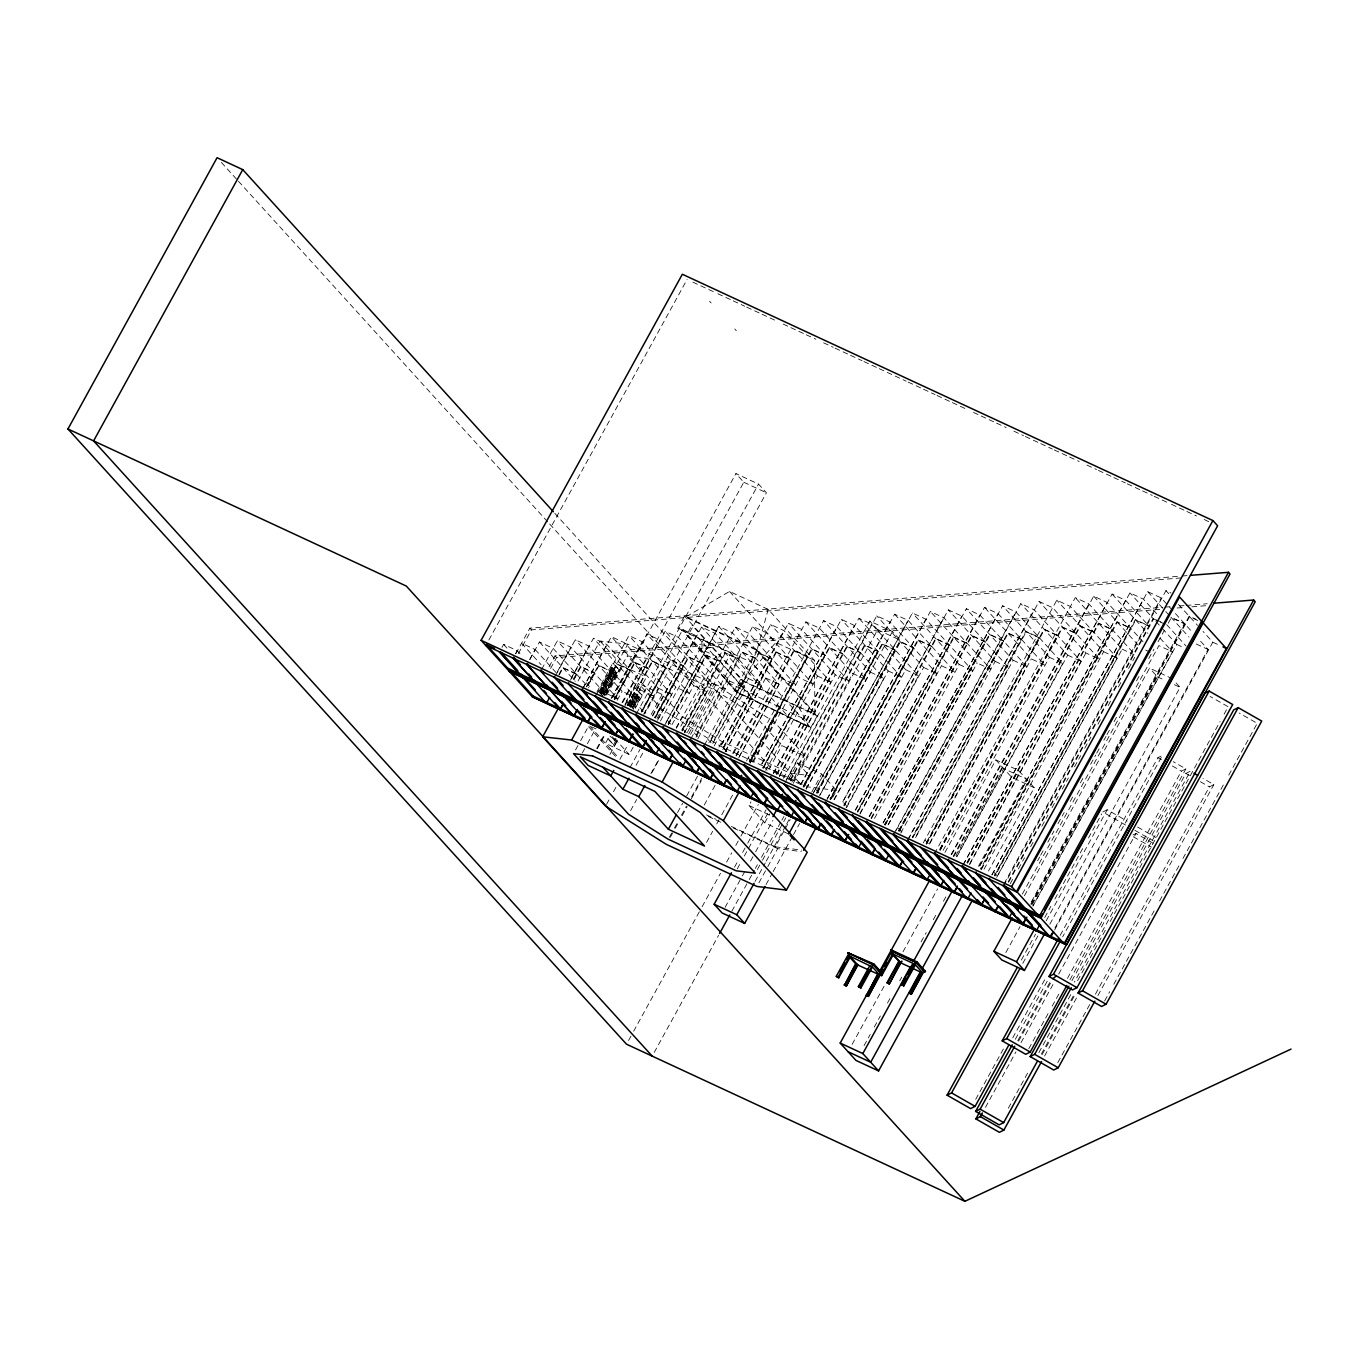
<?xml version="1.0" encoding="UTF-8"?>
<svg xmlns="http://www.w3.org/2000/svg" width="1359" height="1359" viewBox="0 0 1359 1359"><rect width="100%" height="100%" fill="white"/><g stroke="black" fill="none" stroke-linecap="round" stroke-linejoin="round"><path stroke-width="0.75" stroke-dasharray="5 3.75" d="M768.175 609.376L756.997 650.366L685.395 617.139L729.562 591.454L768.175 609.376L814.449 660.338L814.958 714.205L742.048 680.349M488.9 639.97L687.093 279.461M501.981 647.36L503.611 644.37L517.184 650.672L521.363 655.276M515.554 653.662L517.184 650.672M515.825 653.696L529.857 628.164L1179.935 576.199M518.391 653.577L531.403 629.88L1181.481 577.898M529.687 659.557L535.174 649.551L521.601 643.249L541.069 664.687M529.891 659.387L539.455 641.992L553.028 648.294L588.753 687.586M541.714 669.206L557.292 640.887L570.865 647.19L594.495 673.215L587.683 685.615M549.019 666.844L555.033 655.904L1162.896 607.303M550.582 668.543L556.578 657.603L1160.229 609.342M557.241 671.958L570.865 647.19M555.576 675.61L575.282 639.766L588.872 646.069L637.66 699.8L632.767 694.806L632.139 695.961L637.031 700.955L632.75 696.233M558.855 674.455L562.677 667.507L576.25 673.809M559.262 674.981L563.085 668.016L576.658 674.336L573.804 679.551M571.137 678.328L588.872 646.069M570.457 680.179L593.475 638.288L606.861 644.506L653.713 696.046L643.741 714.171M573.379 679.024L580.497 666.403L594.087 672.705L617.716 698.73L604.126 692.427L557.292 640.887M574.11 679.296L580.922 666.912L594.495 673.215M578.034 680.978L599.998 641.04L627.756 644.149L715.615 684.936L774.392 722.02L805.904 756.725L791.94 782.138M582.654 688.554L606.861 644.506M582.841 688.639L611.397 636.708L624.783 642.909L671.635 694.449L657.45 720.253M586.29 686.856L594.087 672.705M586.68 686.788L598.504 665.281L612.077 671.584L600.253 693.09M588.073 685.514L598.911 665.791L612.501 672.093M596.873 692.02L612.739 663.175L619.976 670.565L612.739 663.175M596.533 694.551L628.945 635.587L642.331 641.805L689.183 693.345L675.797 687.127L628.945 635.587M598.962 691.459L612.009 667.694L612.977 668.135L617.037 672.62L604.976 694.551M604.636 693.956L604.008 695.095L599.727 690.389C601.493 685.649 610.31 702.773 600.355 689.234M606.08 692.869L601.188 687.875L602.428 687.008L601.799 688.164L606.08 692.869L606.709 691.731L601.816 686.737M602.547 685.378L603.77 684.511L608.051 689.217C606.301 693.973 597.484 676.833 607.422 690.372M604.398 682.031L603.77 683.169L608.645 688.164L609.291 687.025L604.398 682.031L609.291 687.025M605.027 680.74L606.267 679.874L605.638 681.012L609.919 685.734L605.638 681.012M606.403 678.209L611.295 683.203L606.403 678.209C608.169 673.469 616.986 690.593 607.031 677.071M607.592 675.967L608.815 675.1L608.186 676.255L612.467 680.961L608.186 676.255M604.619 695.383L600.338 690.661L600.967 689.523M603.141 685.649L603.77 684.511M604.364 683.458L605.01 682.303M607.014 678.498L607.643 677.343M609.478 673.775L613.758 678.498L609.478 673.775C608.492 668.05 620.604 686.397 610.106 672.637M610.633 671.737L614.914 676.459L610.65 670.327M611.737 669.766L616.018 674.472L611.737 669.766C610.769 664.041 622.864 682.371 612.365 668.611M599.914 691.901L612.977 668.135M600.678 692.937L616.697 663.804L630.083 670.021L614.132 699.036M600.678 693.6L627.756 644.149M601.086 693.464L617.105 664.313L630.491 670.531L614.54 699.545M604.025 694.109L616.086 672.178L612.009 667.694M605.468 692.597L606.709 691.731M606.827 690.083L607.456 688.945L603.175 684.223M608.679 686.737L608.645 688.164M609.308 685.446L610.548 684.579L605.655 679.585M610.684 682.931L611.312 681.776M611.873 680.689L613.096 679.823L608.22 674.828M613.147 678.209L613.775 677.071M614.302 676.187L615.542 675.304L611.261 670.599M615.423 674.2L616.052 673.045M605.146 695.349L619.024 670.106M575.537 749.93L579.597 742.558M580.616 740.706L587.7 727.812M605.944 694.619L627.229 655.904L646.357 658.266L714.902 690.083L753.905 714.715L781.918 745.581L805.904 756.725M606.709 695.095L622.677 666.063L599.998 641.04M611.363 698.135L642.331 641.805M611.55 698.22L646.867 634.007L659.93 640.072L706.765 691.612L684.324 732.433M582.281 753.039L586.358 745.632M587.377 743.781L595.514 728.985M612.807 697.524L735.915 473.595L758.543 484.093L766.425 492.773L645.1 713.458M614.387 698.985L634.619 662.207L648.005 668.424M614.812 699.511L635.027 662.733L611.397 636.708M617.207 700.259L622.133 691.306L575.282 639.766M596.686 748.588L604.806 733.843M622.031 702.501L646.357 658.266M597.281 748.758L605.418 733.962M622.711 702.501L743.798 482.258L735.915 473.595M633.532 709.109L626.261 701.312L659.93 640.072M624.936 704.438L665.163 631.272L678.379 637.405L725.213 688.928L712.014 682.813L665.163 631.272M624.936 705.695L634.84 687.671L642.094 695.044L635.163 707.665M617.326 740.111L614.353 745.513L607.099 738.141L608.068 738.583L605.468 743.305L629.166 754.483L633.175 747.212M635.808 688.113L638.407 683.39L662.19 694.432L682.286 716.584L721.969 741.555L789.919 773.101L809.064 775.479L802.982 786.538L877.676 650.995L864.579 644.913L789.919 780.372M627.094 704.981L634.126 692.19L635.095 692.631L639.155 697.116L633.124 708.073M627.145 705.236L628.385 704.37L632.665 709.075M628.521 702.705L633.413 707.699L628.521 702.705C630.27 697.965 639.087 715.089 629.149 701.55M629.71 700.463L634.585 705.457L629.71 700.463C631.459 695.723 640.276 712.846 630.338 699.307M638.169 697.541L638.135 698.968L633.243 693.973C635.01 689.234 643.826 706.357 633.889 692.818M627.756 705.508L652.15 661.103L665.553 667.32L641.278 711.47M628.062 705.423L635.095 692.631M628.164 705.797L652.575 661.629L665.961 667.847L641.686 711.98M630.474 706.136L646.442 677.088L627.229 655.904M630.78 706.561L635.706 697.609L622.133 691.306M631.306 706.221L640.327 689.828L593.475 638.288M632.173 707.631L638.186 696.657L634.126 692.19M616.29 738.956L615.049 739.823L615.678 738.667M632.801 707.41L633.43 706.272M633.99 705.168L634.619 704.03M635.265 702.705C624.766 688.945 636.878 707.275 635.893 701.55L631.612 696.844L635.893 701.55M636.42 700.666L637.048 699.528M613.385 745.072L616.357 739.67M633.209 709.024L641.142 694.602L634.84 687.671M687.314 732.484L730.853 653.305L678.804 629.149L677.852 628.113L684.46 616.103L757.71 650.095L817.32 715.751L810.711 727.761L736.544 692.36L686.652 634.925L692.003 625.191L693.294 625.803M609.97 754.364L617.054 741.47M635.265 708.328L758.543 484.093M636.505 713.56L682.762 629.523L696.284 635.808L719.913 661.833L706.391 655.565L668.577 724.347M641.516 711.47L670.072 659.506L683.135 665.57L654.579 717.535M641.924 711.997L670.497 660.032L683.56 666.097L656.006 716.21M644.098 713.985L658.249 688.232L634.619 662.207M619.84 759.392L627.926 744.698M651.182 714.46L662.19 694.432M652.337 715.768L696.284 635.808M652.694 715.989L701.584 627.06L715.021 633.294L738.752 659.353L725.213 653.084L682.439 730.904M606.556 804.341L609.528 798.939M613.487 791.736L616.442 786.334M654.868 717.739L688.384 656.788L701.584 662.903M655.293 718.248L688.809 657.297L702.008 663.43L668.492 724.381M630.049 767.495L640.038 749.336M656.992 718.486L661.986 709.398L638.407 683.39M657.552 720.304L675.797 687.127M799.058 707.258L809.047 726.997L753.039 699.579L715.938 656.261L698.764 648.277L704.115 638.543L705.406 639.138M636.08 765.253L643.198 752.325M660.457 720.933L700.055 648.889L712.863 647.36L698.764 648.277M666.08 722.224L718.741 626.414L732.212 632.665L779.064 684.206L738.583 757.829M664.041 726.369L718.928 626.516M668.067 723.854L705.984 655.038L719.506 661.323L743.135 687.348L712.473 743.135M671.992 724.619L693.702 685.548L646.867 634.007M630.593 810.61L636.675 799.534M650.859 773.73L658.979 758.985M676.204 727.643L682.286 716.584M651.963 772.625L659.064 759.698M676.34 728.305L715.938 656.261M686.278 732.722L680.604 726.538L735.406 627.111L748.826 633.345L795.678 684.885L782.24 678.651L758.611 652.626L708.888 742.846M681.674 730.123L719.506 661.323M682.099 730.632L724.806 652.575L738.243 658.809L762.008 684.902L725.332 751.595M684.596 732.671L712.014 682.813M688.673 733.945L715.615 684.936M690.576 734.336L714.902 690.083M690.865 738.786L752.716 626.38L766.238 632.665L813.09 684.189L799.568 677.92L775.938 651.895L722.444 749.183L772.048 658.843L758.611 652.626M696.386 734.828L741.963 651.912L755.434 658.181M696.012 737.207L742.507 652.507L755.859 658.69M697.796 738.803L729.613 681.063L682.762 629.523M704.438 745.089L770.723 624.511L783.956 630.661L830.808 682.201L778.979 776.482M810.711 727.761L751.102 662.122L757.71 650.095M740.995 682.269L735.848 691.595L753.039 699.579L740.995 682.269L742.982 683.628L744.036 681.708L684.46 616.103M808.35 726.216L737.156 692.207L742.286 682.864L742.982 683.628M710.315 741.521L759.035 653.135L735.406 627.111M712.779 743.441L748.435 678.6L701.584 627.06M677.512 812.597L682.609 803.339M686.669 795.932L697.863 775.564M714.154 745.938L744.698 690.389L801.674 717.807M669.274 837.416L673.334 830.043M674.336 828.192L677.377 822.671M681.437 815.298L686.499 806.074M691.561 796.867L701.703 778.418M718.928 747.093L721.969 741.555M670.361 837.212L674.319 830.009M675.304 828.226L678.277 822.824M682.235 815.621L687.178 806.617M691.374 798.752L701.363 780.593M726.521 751.391L720.949 745.276L783.956 630.661M726.844 751.544L721.289 745.428L788.441 623.271L801.691 629.421L848.526 680.961L835.292 674.811L788.441 623.271M722.869 749.692L776.346 652.405L752.716 626.38M725.179 751.459L765.729 678.005L718.741 626.414M704.234 805.055L715.395 784.772M732.62 753.43L753.905 714.715M733.486 753.481L805.904 621.895L819.494 628.198L866.329 679.738L852.756 673.435L805.904 621.895M735.966 755.451L793.928 650.027L807.178 656.176L749.251 761.533M736.391 755.978L794.352 650.553L807.586 656.703L749.658 762.059M738.701 757.863L782.24 678.651M746.533 760.887L823.639 620.655L837.059 626.89L883.911 678.43L819.664 795.287M749.59 761.686L811.663 648.77L824.896 654.919L762.807 767.869M749.998 762.195L812.07 649.296L825.321 655.446M706.578 842.393L712.643 831.334M716.703 823.979L720.746 816.606M721.765 814.771L733.911 792.671M750.1 763.214L780.474 707.971M752.444 761.957L774.392 722.02M753.141 762.348L799.568 677.92M767.172 770.264L761.601 764.149L837.059 626.89M761.753 764.217L841.374 619.398L854.454 625.48L901.306 677.02L833.95 799.551M762.892 767.886L829.126 647.411L842.699 653.713M763.231 768.396L829.551 647.937L843.124 654.24M765.746 770.332L817.557 676.052L770.723 624.511M788.73 833.984L764.743 822.841L748.979 805.496L750.983 801.861M768.939 769.177L781.918 745.581M773.203 773.271L854.454 625.48M773.543 773.424L858.871 618.209L871.714 624.172L918.548 675.712L846.096 807.518M628.571 1040.484L632.648 1033.061M633.668 1031.209L701.091 908.576M702.11 906.708L720.491 873.259M726.623 862.116L731.737 852.823M735.814 845.4L739.908 837.959M740.927 836.108L758.288 804.511M776.482 774.154L846.861 646.171L860.281 652.388M776.906 774.681L847.269 646.68L860.689 652.915M779.319 776.601L835.292 674.811M734.506 867.212L738.583 859.822M742.643 852.416L746.72 845.009M747.739 843.158L766.051 809.845M783.345 778.384L869.828 621.08L892.455 631.578L900.337 640.259L815.893 793.877M737.224 868.962L740.264 863.424M744.324 856.051L767.631 813.667M786.385 779.386L871.714 624.172M785.145 782.563L876.776 615.882L889.941 621.997L936.793 673.537L859.584 813.99M764.743 822.841L769.738 813.769M788.696 779.268L797.665 762.943L821.668 774.069L836.498 790.428L831.521 799.5M790.343 780.898L865.003 645.423L878.101 651.505L803.577 787.031M793.571 780.949L852.756 673.435M725.094 907.353L741.368 877.744M742.388 875.892L746.448 868.486M750.525 861.096L754.602 853.69M755.604 851.838L772.914 820.377M793.248 783.362L877.693 629.761L869.828 621.08M800.536 784.619L889.941 621.997M800.893 784.755L894.647 614.2L908.152 620.468L955.003 672.009L941.498 665.74L894.647 614.2M654.223 1052.41L718.571 935.349M731.855 911.193L748.197 881.464M749.217 879.596L754.33 870.321M755.349 868.452L757.388 864.732M761.482 857.308L780.881 822.008M781.901 820.14L783.956 816.436M757.371 869.488L761.431 862.116M762.45 860.281L782.716 823.401M783.718 821.566L785.757 817.88M803.509 786.674L882.093 643.724L894.918 649.67L816.334 792.637M803.916 787.201L882.501 644.234L858.871 618.209M755.094 881.43L765.27 862.914M766.289 861.062L785.621 825.915M786.64 824.064L789.698 818.509M805.972 788.899L892.455 631.578M806.227 789.069L870.49 672.195L823.639 620.655M731.329 826.425L775.276 846.827L784.262 830.485M785.264 828.667L790.242 819.596M758.9 882.84L766.816 868.435M767.801 866.634L777.688 848.645L801.3 851.566M811.68 792.229L821.668 774.069M813.786 792.11L908.152 620.468M812.223 795.134L912.382 612.96L925.887 619.228L972.738 670.751L888.073 824.743M766.034 884.556L772.133 873.446M773.152 871.595L792.484 836.431M793.503 834.579L799.602 823.486M816.759 793.146L899.998 641.397L913.163 647.513L829.856 799.041M817.133 793.384L900.405 641.907L913.571 648.022L830.264 799.568M819.834 795.338L888.208 670.938L841.374 619.398M826.952 799.177L925.887 619.228M827.138 799.262L930.371 611.482L943.91 617.767L990.745 669.308L977.206 663.022L953.576 636.997L857.512 811.748M830.213 799.143L917.869 639.715L931.374 645.984M830.638 799.67L918.276 640.225L931.781 646.493M834.273 799.704L905.723 669.749L882.093 643.724M846.946 806.414L842.733 801.81L943.91 617.767M842.767 801.827L948.31 609.851L961.849 616.137L1008.701 667.66L915.303 837.552M843.735 805.377L935.604 638.458L949.092 644.727L857.308 811.697M844.16 805.887L936.011 638.985L949.516 645.253M846.436 807.807L923.627 667.422L876.776 615.882M855.253 810.032L961.849 616.137M855.558 810.168L966.3 608.713L979.873 615.015L1003.503 641.04L898.86 831.402M857.716 812.223L954.001 637.524L930.371 611.482M859.958 814.058L941.498 665.74M869.131 816.47L979.873 615.015M869.471 816.606L984.511 607.354L998.084 613.656L1044.935 665.197L1031.362 658.894L984.511 607.354M871.051 818.101L971.532 635.349L985.071 641.635L884.556 824.454M871.476 818.628L971.94 635.876L985.479 642.161L884.981 824.981M874.5 818.424L959.233 664.483L912.382 612.96M883.044 822.908L998.084 613.656M883.197 822.959L1002.602 605.774L1015.886 611.941L1062.738 663.481L956.617 856.51M884.862 824.573L989.522 634.228L1003.095 640.531L1026.725 666.556L929.182 843.973M885.287 825.1L989.93 634.738L1003.503 641.04M888.293 824.777L977.206 663.022M894.239 833.203L1015.886 611.941M896.176 830.366L1020.847 603.6L1034.114 609.766L1080.966 661.306L969.663 863.763M898.452 830.893L1003.095 640.531M898.792 831.012L1007.732 632.869L1021.305 639.172L912.365 837.314L1025.824 631.289L1039.108 637.456L925.836 843.48M899.216 831.521L1008.14 633.379L1021.713 639.681M900.779 833.05L995.162 661.374L948.31 609.851M907.506 840.083L1034.114 609.766M908.322 839.284L1039.074 601.425L1052.63 607.711L1099.465 659.251L1085.926 652.966L1039.074 601.425M912.789 837.823L1026.232 631.799L1039.516 637.966L926.26 843.99M915.609 837.671L1013.151 660.253L966.3 608.713M923.288 842.954L1056.809 600.185L1070.348 606.471L1117.2 657.994L996.589 877.387M926.125 843.65L1044.052 629.115L1057.336 635.282L939.901 848.882M926.532 844.16L1044.476 629.625L1057.761 635.791L939.307 851.261M929.556 844.075L1031.362 658.894M934.414 853.724L1075.309 597.62L1088.882 603.923L1134.34 653.934M939.715 849.919L1062.296 626.941L1075.835 633.226M940.122 850.445L1062.721 627.45L1076.26 633.736M943.129 850.377L1049.454 657.314L1002.602 605.774M944.981 852.433L995.858 759.902L1018.486 770.4L1034.25 787.761L988.452 871.034M951.13 854.505L1088.882 603.923M951.572 854.692L1093.706 596.176L1107.279 602.479L1143.004 641.771M953.254 856.187L1080.031 625.684L1093.57 631.969M953.678 856.714L1080.439 626.21L1093.978 632.496M852.144 1044.324L884.692 985.105M903.005 951.793L937.608 888.871M955.921 855.558L1003.74 768.582L1026.368 779.081L977.529 867.908M956.872 856.731L1067.698 655.14L1020.847 603.6M963.106 864.715L1107.279 602.479M864.086 1045.598L870.185 1034.488M874.262 1027.098L880.36 1015.988M887.495 1003.027L891.555 995.637M899.692 980.824L901.73 977.121M921.062 941.957L926.142 932.699M933.276 919.754L937.336 912.348M943.452 901.238L947.512 893.848M963.259 864.8L1112.087 594.07L1125.677 600.372L1149.306 626.414L1135.716 620.095L995.043 875.994M966.895 862.574L1098.514 623.118L1112.104 629.421L980.468 868.877M967.302 863.084L1098.938 623.645L1112.511 629.947M967.625 862.931L1018.486 770.4M969.46 864.8L1085.926 652.966M1125.677 600.372L978.871 867.399L1129.941 592.881L1143.463 599.166L1157.358 614.472M980.875 869.386L1116.911 621.692L1130.484 627.994L994.499 875.349M981.351 869.573L1117.336 622.201L1130.909 628.504M984.035 869.216L1103.661 651.708L1056.809 600.185M991.917 874.822L1143.463 599.166M991.985 874.839L1147.676 591.641L1161.198 597.909L1168.145 605.57M994.635 875.468L1135.309 619.585L1148.882 625.887M996.64 877.455L1122.16 649.16L1075.309 597.62M1004.063 883.741L1161.198 597.909M1003.655 885.881L1165.954 590.655L1171.05 593.017M1008.208 881.77L1153.162 618.396M1008.633 882.297L1153.587 618.923L1129.941 592.881M1010.213 883.758L1014.307 876.334M1018.384 868.911L1024.499 857.784M1030.632 846.64L1034.709 839.216M1041.843 826.221L1047.976 815.094M1052.053 807.654L1058.185 796.527M1062.262 789.103L1068.378 777.96M1074.51 766.833L1080.626 755.689M1084.703 748.265L1090.835 737.122M1097.97 724.143L1101.045 718.571M1108.18 705.576L1111.237 700.004M1118.389 687.008L1121.447 681.437M1128.582 668.458L1134.714 657.314M1037.596 860.757L1039.703 857.07M1040.654 855.202L1043.78 849.647M1047.789 842.206L1053.989 831.079M1057.981 823.673L1064.182 812.529M1070.229 801.402L1074.391 793.962M1080.422 782.852L1084.584 775.411M1090.614 764.302L1095.711 755.026M1096.73 753.175L1099.788 747.62M1103.865 740.196L1106.022 736.442M1106.939 734.624L1110.099 729.019M1114.074 721.646L1117.234 716.023M1136.498 680.842L1139.674 675.202M1148.746 658.571L1153.961 649.211M1158.038 641.788L1164.17 630.661M1168.247 623.237L1171.305 617.666L1184.827 623.951M1022.342 894.086L1158.938 645.61L1172.511 651.912L1032.857 905.943M1024.414 895.768L1149.561 668.135L1170.303 677.767M1031.362 901.815L1184.402 623.424L1172.579 617.937M1030.751 904.194L1189.176 616.154L1195.971 619.313M1031.379 904.482L1189.601 616.68L1198.077 620.621M1005.847 952.557L1020.082 926.651M1032.296 904.448L1157.443 676.816L1149.561 668.135M1032.993 905.994L1176.792 644.421L1161.503 627.586M1021.339 960.066L1035.592 934.16M1044.748 917.495L1050.847 906.402M1054.924 898.995L1084.431 845.332M1088.491 837.925L1101.724 813.871M1022.783 963.361L1038.055 935.604M1046.192 920.79L1107.228 809.76L1127.155 821.125M1049.828 924.205L1180.071 687.314L1174.822 681.538M1054.992 927.857L1208.049 649.449L1198.315 638.73M1054.584 929.981L1212.806 642.195L1203.072 631.476M1060.19 935.366L1157.868 757.71L1162.353 755.451L1062.653 936.81M975.694 1099.346L1004.182 1047.534M1012.744 1037.868L1046.328 976.798M1015.326 1039.261L1047.874 980.026M1017.772 1040.688L1051.356 979.618M1018.587 1041.147L1051.153 981.928M985.445 1107.364L1015.954 1051.849M1021.051 1042.591L1053.599 983.372M1058.695 974.114L1136.022 833.475L1154.114 843.803M1028.78 1048.74L1048.112 1013.576M1052.189 1006.17L1060.326 991.374M1067.444 978.412L1181.396 771.148L1185.897 768.888L1173.225 761.652M1069.907 979.856L1185.897 768.888M1071.911 980.722L1185.846 773.441L1190.348 771.182L1074.357 982.149M1077.602 980.671L1106.09 928.843M1110.167 921.453L1220.042 721.578M1224.102 714.171L1228.179 706.765L1210.071 696.437M1008.327 1108.214L1027.659 1073.049M1038.854 1052.698L1072.421 991.611M1041.317 1054.125L1074.884 993.055M1042.132 1054.584L1075.699 993.514M1044.578 1056.028L1078.163 994.958M1057.795 1062.619L1090.36 1003.401M1095.439 994.142L1209.391 786.878L1213.876 784.619L1203.021 778.418M1097.902 995.586L1213.876 784.619M1104.629 1000.92L1109.708 991.679M1113.785 984.273L1155.49 908.39M1159.567 900.983L1178.899 865.819M1182.959 858.429L1224.68 782.546M1228.757 775.14L1257.245 723.328L1239.136 712.982M743.339 680.944L775.836 642.416L814.449 660.338M1107.228 809.76L1102.744 812.019L1126.271 825.457M1133.015 834.97L1136.022 833.475M1182.041 576.029L1188.378 575.52M1165.003 607.133L1171.339 606.624M1179.782 605.944L1184.012 605.604M1186.118 605.434L1207.217 603.753M1177.115 608L1183.451 607.49M1191.894 606.81L1208.78 605.468M836.498 790.428L808.214 786.912L720.321 746.108L661.986 709.398M775.276 846.827L801.555 850.071M692.852 282.145L715.921 292.848M717.841 293.731L731.295 299.982M733.214 300.883L744.749 306.234M746.669 307.117L760.14 313.368M762.059 314.269L775.513 320.503M783.192 324.088L788.967 326.755M790.887 327.655L804.341 333.889M806.261 334.79L815.876 339.257M823.571 342.825L833.169 347.275M835.106 348.176L848.56 354.427M850.479 355.311L862.014 360.662M863.933 361.562L877.387 367.813M879.307 368.697L906.215 381.2M908.152 382.083L921.606 388.334M923.525 389.235L935.06 394.586M936.98 395.469L950.434 401.72M952.353 402.621L965.807 408.855M973.503 412.423L979.261 415.107M981.198 416.007L994.652 422.241M996.572 423.142L1006.187 427.592M1013.865 431.177L1023.48 435.627M1025.399 436.528L1038.854 442.779M1040.773 443.663L1052.308 449.014M1054.227 449.914L1067.698 456.165M1069.618 457.049L1079.216 461.516M1086.911 465.084L1096.526 469.551M1098.446 470.435L1111.9 476.686M1113.819 477.57L1125.354 482.938M1127.274 483.821L1140.728 490.072M1142.664 490.956L1152.262 495.423M1154.199 496.324L1169.572 503.459M1171.492 504.342L1184.946 510.593M1186.866 511.494L1196.481 515.944M1204.176 519.512L1209.935 522.196M1212.806 642.195L1219.601 645.338M1156.543 619.959L1161.605 622.32M1153.587 618.923L1158.649 621.267M1160.331 622.048L1165.41 624.41M1196.209 643.962L1208.049 649.449M1176.792 644.421L1183.553 647.563M1145.637 650.078L1150.733 652.439M1122.16 649.16L1134.035 654.664M743.798 482.258L766.425 492.773M1103.661 651.708L1117.2 657.994M1157.443 676.816L1164.986 680.315M1174.414 684.698L1180.071 687.314M1067.698 655.14L1080.966 661.306M1049.454 657.314L1062.738 663.481M1013.151 660.253L1026.725 666.556M953.576 636.997L967.115 643.283M954.001 637.524L967.54 643.809M995.162 661.374L1008.701 667.66M959.233 664.483L972.738 670.751M877.693 629.761L900.337 640.259M882.501 644.234L895.343 650.197M923.627 667.422L936.793 673.537M905.723 669.749L918.548 675.712M888.208 670.938L901.306 677.02M870.49 672.195L883.911 678.43M775.938 651.895L789.46 658.164M776.346 652.405L789.868 658.69M817.557 676.052L830.808 682.201M759.035 653.135L772.456 659.37M1034.25 787.761L1011.606 777.246L995.858 759.902M677.852 628.113L751.102 662.122M686.652 634.925L737.156 692.207M765.729 678.005L779.064 684.206M748.435 678.6L762.008 684.902M741.148 679.347L742.439 679.942M817.32 715.751L742.744 681.114L692.003 625.191M729.613 681.063L743.135 687.348M700.055 648.889L728.815 683.016L744.698 690.389M693.702 685.548L706.765 691.612M635.027 662.733L648.413 668.951M622.677 666.063L646.442 677.088M658.249 688.232L671.635 694.449M616.086 672.178L617.037 672.62M640.327 689.828L653.713 696.046M641.142 694.602L642.094 695.044M638.186 696.657L639.155 697.116M586.12 682.677L591.488 688.707M613.198 695.247L617.36 699.834M639.783 707.58L645.389 713.73M667.32 720.389L671.482 724.976M694.143 732.824L699.749 738.973M775.191 770.451L780.745 776.567M788.424 776.601L792.603 781.187M815.434 789.137L821.074 795.287M924.935 839.964L930.541 846.113M993.565 871.832L997.795 876.453M748.979 805.496L772.965 816.623M706.493 814.89L716.04 819.324M708.362 816.453L721.833 822.722M733.401 828.073L777.688 848.645M591.556 726.81L597.009 729.375M1157.868 757.71L1161.486 759.766M1172.341 765.966L1181.396 771.148M1185.846 773.441L1189.482 775.513M1200.337 781.714L1209.391 786.878M1137.602 827.053L1155.711 837.382M1134.918 830.349L1153.027 840.677M1133.338 836.77L1151.447 847.099M1165.954 590.655L1168.74 593.713M1178.474 604.432L1197.517 625.344M1169.538 607.099L1192.743 632.614M1147.676 591.641L1164.357 610.004M1165.75 611.55L1169.912 616.137M1170.897 617.156L1188.955 637.048M1166.685 624.664L1186.135 646.103M1155.948 621.454L1160.11 626.057M1160.008 638.135L1172.511 651.912M1112.087 594.07L1147.811 633.362M1093.706 596.176L1140.541 647.716M709.585 301.256L711.131 302.955M734.76 328.98L736.306 330.696M729.562 591.454L775.836 642.416M756.046 649.33L815.655 714.987M901.985 831.98L897.518 827.24L901.696 831.844M729.902 652.269L788.815 717.144M728.815 683.016L737.852 692.954M797.665 762.943L809.064 775.479M554.795 513.328L801.317 784.839L775.649 772.931L549.087 523.385M221.364 162.417L237.044 179.677M238.454 181.24L547.677 521.822M748.18 757.914L752.359 762.501M707.716 739.126L711.878 743.713M627.773 704.081L630.627 707.224M599.557 692.224L603.838 696.929M598.962 691.935L603.243 696.657M529.857 628.164L531.403 629.88M555.033 655.904L556.578 657.603M539.455 641.992L575.18 681.284M535.174 649.551L557.428 674.047M614.693 738.532L629.166 754.483M612.196 736.68L615.049 739.823M610.65 749.03L611.754 750.236M503.611 644.37L509.166 650.502M612.331 737.988L615.032 740.978L610.021 736.051M608.068 738.583L614.353 745.513M589.738 725.961L618.413 757.575M588.6 726.725L616.561 757.558"/><path stroke-width="1.5" d="M1291.05 1049.097L964.89 1201.305L626.516 1044.205L67.95 428.985L217.083 157.695L242.751 169.62L553.385 511.748M242.751 169.62L93.601 440.894L652.184 1056.113M481.103 640.327L682.354 274.246L1212.908 520.565L1217.63 525.763L1016.379 891.844L1011.64 886.646L481.103 640.327L532.49 696.929L546.063 703.232L546.573 702.314M494.625 648.413L486.148 644.472L485.639 645.389L1017.228 892.184L1064.08 943.724L1226.379 648.498L1202.749 622.456L1044.527 910.258M509.778 670.497L509.268 671.414L522.841 677.716L523.351 676.799L509.778 670.497L486.148 644.472M522.926 676.289L522.434 677.19L508.861 670.887L509.353 669.97L1041.47 917.019L1039.907 915.303L507.807 668.271L534.546 697.711L1066.645 944.743L1255.206 601.748L1253.661 600.032L1213.553 603.243M536.261 683.628L536.771 682.711M536.686 684.138L537.196 683.22M532.49 696.929L532.983 696.012L1065.099 943.044L1066.645 944.743M554.795 676.34L554.302 677.258L601.442 728.934L614.998 735.219L617.971 729.868M549.953 689.964L550.446 689.047M550.361 690.491L550.871 689.574L546.692 684.987M563.221 703.707L559.908 709.653L546.369 703.367L549.648 697.405M568.657 682.779L568.147 683.696L615.287 735.372L696.114 772.88L699.172 767.308M563.662 696.335L564.172 695.417M564.087 696.861L564.58 695.944M716.856 752.733L807.195 852.297L786.419 890.094L756.912 886.442L666.403 844.415L605.57 806.142L542.666 736.782L558.498 707.988M605.061 721.731L601.154 728.798L560.197 709.789L562.949 704.794M578.017 701.856L577.507 702.773L536.567 683.764M574.076 715.089L573.583 716.006L526.731 664.466L527.241 663.549L530.01 666.606M573.77 716.091L577.439 709.415M576.743 710.927L573.872 716.142L527.037 664.602M595.718 695.349L595.225 696.25L642.365 747.926L646.408 740.57M542.666 736.782L571.612 740.026L582.501 720.219M591.861 708.277L591.369 709.194L577.813 702.909M592.286 708.803L591.777 709.721L578.238 703.435M587.292 722.376L590.316 717.229M590.519 717.195L587.598 722.512L540.457 670.836M609.104 701.567L608.611 702.467L655.446 754.007L655.955 753.09M604.755 715.412L605.248 714.494L614.981 725.213M605.163 715.938L605.672 715.021M601.442 728.934L605.384 721.765M618.43 721.765L618.94 720.848M618.855 722.292L619.347 721.374L611.006 712.184M615.287 735.372L618.294 729.902M631.816 727.982L632.326 727.065L637.881 733.197M632.241 728.509L632.75 727.592L628.571 722.988M628.673 741.572L632.784 734.132M632.971 734.217L628.877 741.674L582.026 690.134M613.792 770.417L610.752 775.921L588.124 765.423L580.242 756.742L654.919 791.414L704.557 846.062L668.356 829.262L638.764 796.646L622.881 789.273L602.869 767.24M649.84 720.491L649.347 721.408L672.977 747.433L673.469 746.516M645.066 734.132L645.576 733.214L648.362 736.289M645.491 734.658L646.001 733.741L643.215 730.683M642.06 747.79L642.569 746.872L625.887 728.509M642.263 747.892L646.306 740.519M622.881 789.273L628.979 778.197M663.243 726.691L662.733 727.609L709.874 779.285L713.152 773.322M658.605 740.417L659.098 739.5M655.751 754.143L659.217 748.265M638.764 796.646L644.846 785.57M673.062 746.006L672.552 746.923L591.658 709.33M669.206 759.256L668.713 760.157L621.861 708.634L622.371 707.716L625.14 710.774M669.002 760.31L672.28 754.33M672.603 754.483L669.324 760.445L622.49 708.922M571.612 740.026L662.139 782.037L673.011 762.246M685.955 753.107L686.448 752.19M686.363 753.633L686.873 752.716M682.235 766.442L682.728 765.525L679.959 762.467M682.524 766.578L685.853 760.632M699.426 759.375L699.936 758.458M699.851 759.885L700.344 758.968L694.789 752.852M696.182 772.948L696.691 772.031M847.387 836.159L844.347 841.697L696.487 773.084L699.545 767.529M668.356 829.262L676.493 814.449M712.948 765.644L713.458 764.726M713.373 766.17L713.866 765.253M709.585 779.149L710.077 778.231L703.13 770.57M713.118 773.832L710.061 779.386L686.431 753.362M730.717 758.016L730.208 758.934L777.348 810.61M726.521 771.946L727.031 771.029M726.946 772.473L727.439 771.555M723.362 785.536L726.64 779.573L723.464 785.587L676.51 733.996M739.772 778.095L740.281 777.178M740.077 778.231L741.708 775.259M740.179 778.622L740.689 777.705M736.578 791.668L737.088 790.768M740.213 785.876L736.884 791.821L689.743 740.145M786.419 890.094L723.396 820.683L739.228 791.889M753.413 784.432L753.922 783.514L767.818 798.837M753.837 784.958L754.347 784.041L733.486 761.074M753.735 792.161L750.457 798.124L703.605 746.584M770.961 776.702L770.451 777.603L817.591 829.279L820.055 824.811M767.003 790.734L767.495 789.817M767.92 790.343L767.41 791.261L743.781 765.236L744.29 764.319L782.784 806.668M763.911 803.203L763.401 804.12L716.55 752.597L717.059 751.68L756.963 795.559M763.707 804.273L766.986 798.294M764.03 804.426L767.308 798.446M765.015 886.408L744.664 923.424L722.037 912.908L714.154 904.228L731.448 872.767M780.423 796.969L780.932 796.051M782.512 794.2L780.729 797.104L804.511 823.214L807.79 817.252M780.847 797.495L781.34 796.578M772.965 816.623L776.957 809.369M777.059 810.457L777.552 809.556M777.28 810.576L780.406 805.038M798.039 789.273L797.529 790.191L844.669 841.867L899.046 867.11L902.104 861.572M719.591 933.48L729.817 914.913M793.673 803.118L794.166 802.201M794.081 803.645L795.932 800.434M744.664 923.424L736.782 914.743L754.092 883.282M790.632 816.759L791.125 815.859L786.963 811.255M794.2 810.932L790.921 816.912L744.086 765.372M788.73 833.984L796.714 819.46M811.544 795.542L811.034 796.459L857.886 847.982L858.378 847.065L855.609 844.007M806.838 809.234L807.331 808.316L811.51 812.903M807.246 809.76L807.756 808.843M804.052 822.993L804.562 822.076M807.637 817.167L804.358 823.146L757.201 771.47L757.71 770.553L803.169 820.547M821.244 814.771L820.751 815.689L672.858 747.059M821.668 815.298L821.159 816.215L673.266 747.569M803.577 850.326L816.555 826.731M817.303 829.143L817.795 828.226L813.633 823.639M821.21 823.469L817.931 829.449L771.08 777.909M838.843 808.214L838.333 809.132L861.963 835.156L862.472 834.239L852.739 823.52M834.256 821.957L834.749 821.04M834.664 822.484L835.173 821.566M830.468 835.258L830.961 834.341M834.035 829.432L830.757 835.394L783.616 783.718M834.46 829.619L831.181 835.598L784.33 784.058M852.705 814.653L852.212 815.57L875.842 841.595L876.351 840.677M848.016 828.344L848.509 827.427L856.849 836.617M848.424 828.871L848.933 827.954L846.147 824.896M844.669 841.867L848.746 834.443M861.555 834.63L862.048 833.713M858.175 848.135L861.538 842.189M875.926 840.168L875.417 841.068L821.04 815.825M824.794 802.846L871.748 854.437L872.138 853.469M871.748 854.437L874.822 848.865M875.009 848.933L871.934 854.522L848.305 828.48M889.839 846.623L889.33 847.54L875.723 841.221M876.13 841.731L889.72 848.033L890.247 847.133M885.185 860.655L885.677 859.754L878.729 852.093M888.803 854.862L885.473 860.808L838.639 809.268M873.548 964.856L847.761 952.727L873.667 963.854L881.193 972.144M903.056 853.911L903.565 852.993M846.589 959.403L848.509 955.887L850.326 956.736L838.724 977.817L836.923 976.985L836.295 976.289L848.865 953.389M903.48 854.42L903.973 853.503M839.828 971.702L844.652 962.919M838.724 977.817L838.095 977.121L849.698 956.04L870.609 966.147M915.983 868.01L912.925 873.548L899.352 867.246L902.393 861.691M856.085 964.177L844.483 985.292L855.643 963.752L848.509 955.887M844.058 984.833L846.283 986.141L857.886 965.06L849.698 956.04M916.34 860.077L916.832 859.16M916.747 860.587L917.257 859.669M957.416 886.051L953.848 892.54L913.265 873.701L916.323 868.146M880.955 973.52L868.384 996.402L879.545 974.845L872.41 966.979L860.825 988.078L858.378 986.532L869.964 965.451M859.007 987.229L867.705 971.413M860.825 988.078L860.196 987.381L872.767 964.499L881.278 973.876L882.45 973.52M880.632 972.67L873.667 963.854M930.711 865.598L930.219 866.515L889.635 847.676M931.136 866.125L930.626 867.025L890.043 848.186M927.195 879.018L926.685 879.936L879.851 828.395M926.838 880.003L930.049 874.5M877.201 976.221L866.566 995.552L877.744 974.012L879.545 974.845M916.51 962.682L891.011 950.841L891.13 949.856L916.646 961.696L925.428 971.362L924.256 971.702L915.745 962.325L903.157 985.224L903.786 985.921L915.388 964.822L913.571 963.99M972.178 900.643L878.577 1070.909L855.949 1060.411L840.202 1043.049L876.827 976.425M879.868 970.87L929.726 880.19M923.933 971.345L911.345 994.244L909.545 993.395L921.13 972.314L900.864 962.902L901.849 961.102L889.262 983.984L900.439 962.427L891.487 953.729L893.305 954.562L881.702 975.66L879.273 974.131L891.844 951.232M879.902 974.811L882.789 969.545M884.726 966.028L886.663 962.512M881.702 975.66L881.074 974.964L892.676 953.882L912.942 963.293L901.357 984.375L903.786 985.921M948.718 859.228L948.208 860.145L995.349 911.821L1049.895 937.132L1051.934 933.412M943.758 872.801L944.25 871.883M944.165 873.31L944.675 872.41M889.262 983.984L887.019 982.676L898.622 961.577M940.479 885.185L939.969 886.102L893.118 834.562L893.627 833.645L896.413 836.702M940.275 886.238L941.906 883.248M887.444 983.135L899.063 962.019M943.842 880.411L940.564 886.374L893.424 834.698M957.399 879.137L957.908 878.22M958.316 878.746L957.823 879.664L934.194 853.622L934.686 852.705L948.599 868.027M878.577 1070.909L862.829 1053.565L910.649 966.572M913.69 961.017L952.353 890.706M901.985 985.071L905.841 978.038M907.778 974.522L912.619 965.739M997.982 906.045L994.907 911.6L954.137 892.676L957.212 887.104M925.037 972.059L916.646 961.696M920.553 971.549L870.694 1062.228L848.067 1051.73M922.591 967.846L962.274 895.666M909.545 993.395L920.722 971.838L922.523 972.687L911.345 994.244M976.153 871.951L975.643 872.869L1022.495 924.409L1023.004 923.491L1017.432 917.376M971.43 885.643L971.923 884.726M971.838 886.17L972.348 885.253M967.387 898.826L967.88 897.908M971.005 893.016L967.676 898.962L920.536 847.286M989.675 878.237L989.165 879.154L1036.373 930.847M985.156 892.014L985.666 891.113M986.073 891.623L985.581 892.54L961.951 866.515M981.028 905.162L981.538 904.245L977.376 899.658M981.266 905.264L984.324 899.692L981.334 905.298L934.414 853.724M1003.367 885.745L1003.859 884.828L1040.977 925.649M998.865 898.384L999.375 897.467M999.273 898.911L999.782 897.993L991.441 888.803M995.06 911.668L995.552 910.751M995.349 911.821L998.423 906.232M1011.64 886.646L1212.908 520.565M1017.228 892.184L1179.544 596.958L1203.174 622.983M1012.387 904.652L1012.88 903.752M1012.795 905.179L1013.304 904.262M1008.786 918.055L1009.295 917.138M1008.939 918.123L1011.996 912.535M1044.748 933.463L1024.397 970.462L1001.77 959.964L993.888 951.283L1012.2 917.971M1026.572 911.243L1027.081 910.326M1026.996 911.77L1027.489 910.853M1022.664 924.494L1025.722 918.922M1026.877 917.138L1022.8 924.545L975.949 873.022M1039.907 915.303L1228.485 572.309L1230.031 574.025L1040.875 918.208L1027.285 911.906M1042.489 913.978L1040.45 917.699L1026.877 911.379M1024.397 970.462L1016.515 961.798L1034.845 928.486M1036.017 930.694L1036.509 929.777M1036.305 930.83L1039.652 924.884M1008.684 1045.275L975.099 1106.345L970.615 1108.604L947.07 1095.167L1017.279 967.472M947.07 1095.167L951.572 1092.908L1019.743 968.916M1050.711 936.368L1050.201 937.285L1003.044 885.592M1064.08 943.724L1050.507 937.421L1053.565 931.849M1066.849 985.411L1030.224 1052.036L1025.739 1054.295L1002.195 1040.858L1058.151 939.069M1002.195 1040.858L1006.696 1038.599L1060.615 940.513M1065.099 943.044L1253.661 600.032M1048.978 976.492L1204.652 693.328L1209.136 691.068L1232.681 704.506L1077.007 987.653L1072.523 989.93L1048.978 976.492L1053.48 974.216L1209.136 691.068M1037.24 1061.532L1003.672 1122.602L999.171 1124.861L975.643 1111.424L1012.268 1044.799M975.643 1111.424L980.128 1109.165L1014.731 1046.243M1041.538 1061.583L1003.893 1130.059L999.392 1132.319L975.864 1118.882L979.924 1111.475M975.864 1118.882L980.349 1116.622L982.387 1112.919M1094.844 1001.141L1058.219 1067.766L1053.718 1070.026L1030.19 1056.589L1068.854 986.26M1030.19 1056.589L1034.675 1054.329L1071.317 987.704M1078.044 993.038L1233.7 709.891L1238.202 707.631L1261.73 721.068L1106.073 1004.216L1101.571 1006.475L1078.044 993.038L1082.528 990.779L1238.202 707.631M1052.936 978.735L1056.334 975.847M1190.484 575.35L1228.485 572.309M1222.998 646.918L1226.379 648.498M67.95 428.985L406.307 586.069L964.89 1201.305M522.722 677.343L536.312 683.645M930.507 866.651L971.277 885.575M971.719 885.779L1026.249 911.108M523.147 677.852L536.72 684.155L513.056 658.113L513.549 657.195L520.514 664.857M536.992 684.273L577.932 703.283L578.441 702.382L568.708 691.663M592.082 709.857L672.892 747.382M821.465 816.351L875.842 841.595M930.932 867.178L971.702 886.102L948.072 860.077M972.144 886.306L1026.674 911.617M993.888 951.283L1016.515 961.798M890.74 950.553L916.255 962.41M925.428 971.362L924.528 970.87M847.761 952.727L873.276 964.567M879.273 974.131L881.074 974.964M901.357 984.375L903.157 985.224M855.643 963.752L857.461 964.584L846.283 986.141M857.886 965.06L877.744 974.012M887.019 982.676L888.837 983.508M909.12 992.936L910.938 993.769M714.154 904.228L736.782 914.743M836.295 976.289L838.095 977.121M858.378 986.532L860.196 987.381M866.142 995.094L868.384 996.402M840.202 1043.049L862.829 1053.565M1193.966 773.254L1197.585 775.309M1053.48 974.216L1077.007 987.653M1082.528 990.779L1106.073 1004.216M1034.675 1054.329L1058.219 1067.766M1006.696 1038.599L1030.224 1052.036M951.572 1092.908L975.099 1106.345M980.128 1109.165L1003.672 1122.602M980.349 1116.622L1003.893 1130.059M662.139 782.037L723.396 820.683M1003.655 885.881L1050.507 937.421M998.016 887.427L1004.964 895.071M1009.125 899.675L1018.452 909.867M1024.006 916L1032.347 925.173M980.315 876.555L985.887 882.671M1006.323 905.128L1014.663 914.318M962.444 865.598L966.623 870.185M973.571 877.846L980.519 885.507M983.304 888.565L995.4 901.815M999.561 906.419L1007.902 915.609M962.087 866.583L1009.091 918.191M957.059 868.401L961.221 873.005M968.169 880.649L974.709 887.801M983.05 896.974L988.605 903.106M955.547 875.672L967.642 888.939M923.814 849.443L937.727 864.749M941.889 869.335L955.377 884.131M959.539 888.718L962.325 891.793M921.402 855.406L907.506 840.083L906.997 841L953.848 892.54M926.957 861.521L939.052 874.788M907.302 841.136L954.137 892.676M900.575 841.306L939.086 883.656M881.736 829.007L892.863 841.255M901.204 850.445L911.906 862.184M880.139 828.531L926.991 880.071M903.735 861.929L866.617 821.108L866.125 822.025L889.754 848.05M866.413 822.161L913.265 873.701M858.276 820.768L881.481 846.283M884.267 849.341L899.556 866.193M852.501 815.706L899.352 867.246M841.612 811.272L847.184 817.405M867.62 839.845L874.567 847.506M861.028 841.221L870.762 851.923M825.304 801.929L829.466 806.516M835.021 812.648L843.361 821.821M818.492 803.186L822.654 807.79M829.602 815.434L837.535 824.115M844.483 831.759L851.43 839.42M811.34 796.595L858.259 848.169M800.808 792.331L804.987 796.918M811.935 804.579L824.03 817.846M826.816 820.904L832.371 827.019M837.925 833.152L844.873 840.796M795.236 795.066L798.022 798.124M821.244 823.622L825.406 828.226M776.516 782.818L783.463 790.479M787.642 795.066L796.952 805.258M802.506 811.391L810.847 820.581M915.388 964.822L922.523 972.687M790.072 835.462L794.132 839.93M891.13 949.856L893.61 952.574M710.757 753.175L703.809 745.53L703.316 746.448L750.151 797.971L750.661 797.053L745.106 790.938M719.098 762.365L721.884 765.423M724.67 768.498L729.8 774.103M733.979 778.69L736.765 781.748M892.676 953.882L900.864 962.885M690.236 739.228L695.808 745.344M701.363 751.476L704.149 754.534M711.097 762.195L717.62 769.33M727.354 780.049L731.533 784.636M679.5 736L676.714 732.943L676.221 733.86L723.056 785.4L723.566 784.483L720.78 781.425M683.662 740.604L686.448 743.662M709.67 769.177L713.832 773.764M666.012 729.749L668.798 732.807M677.139 741.997L689.234 755.264M692.02 758.322L696.182 762.909M659.574 731.21L665.129 737.342M669.308 741.929L678.617 752.122M684.172 758.254L692.512 767.444M649.636 721.544L696.487 773.084M644.234 723.175L635.893 713.985L635.383 714.902L659.013 740.927L659.523 740.026L653.968 733.894M668.832 750.219L671.618 753.277M635.689 715.038L682.575 766.612M651.131 739.347L653.917 742.405M662.258 751.595L667.813 757.71M636.267 723.022L639.036 726.08M643.453 739.313L651.793 748.503M617.445 710.74L623.017 716.872M609.087 702.705L655.938 754.245M599.897 699.936L606.844 707.597M619.143 729.8L628.877 740.519L628.385 741.436L581.533 689.896M582.043 688.996L587.598 695.112M593.153 701.244L601.493 710.417M575.604 690.423L583.945 699.613M586.714 702.671L597.433 714.409M600.202 717.467L615.491 734.319M558.974 680.944L563.136 685.531M583.572 707.971L591.912 717.161M594.698 720.219L601.646 727.88M540.95 669.919L543.736 672.977M552.077 682.167L557.632 688.283M561.811 692.886L571.12 703.079M578.068 710.74L585.016 718.384M561.573 701.312L565.735 705.899M528.855 674.047L531.624 677.105M534.41 680.163L539.557 685.768M543.719 690.355L546.505 693.43M554.846 702.603L559.008 707.207M513.345 658.249L560.197 709.789M501.114 652.303L517.796 670.683M520.565 673.741L535.446 690.066M499.517 651.827L546.369 703.367M499.212 651.691L522.841 677.716M592.643 755.961L573.515 753.616L628.571 814.296L668.254 839.25L736.221 870.813L755.349 873.174L700.191 812.427L661.187 787.795L592.643 755.961"/></g></svg>
